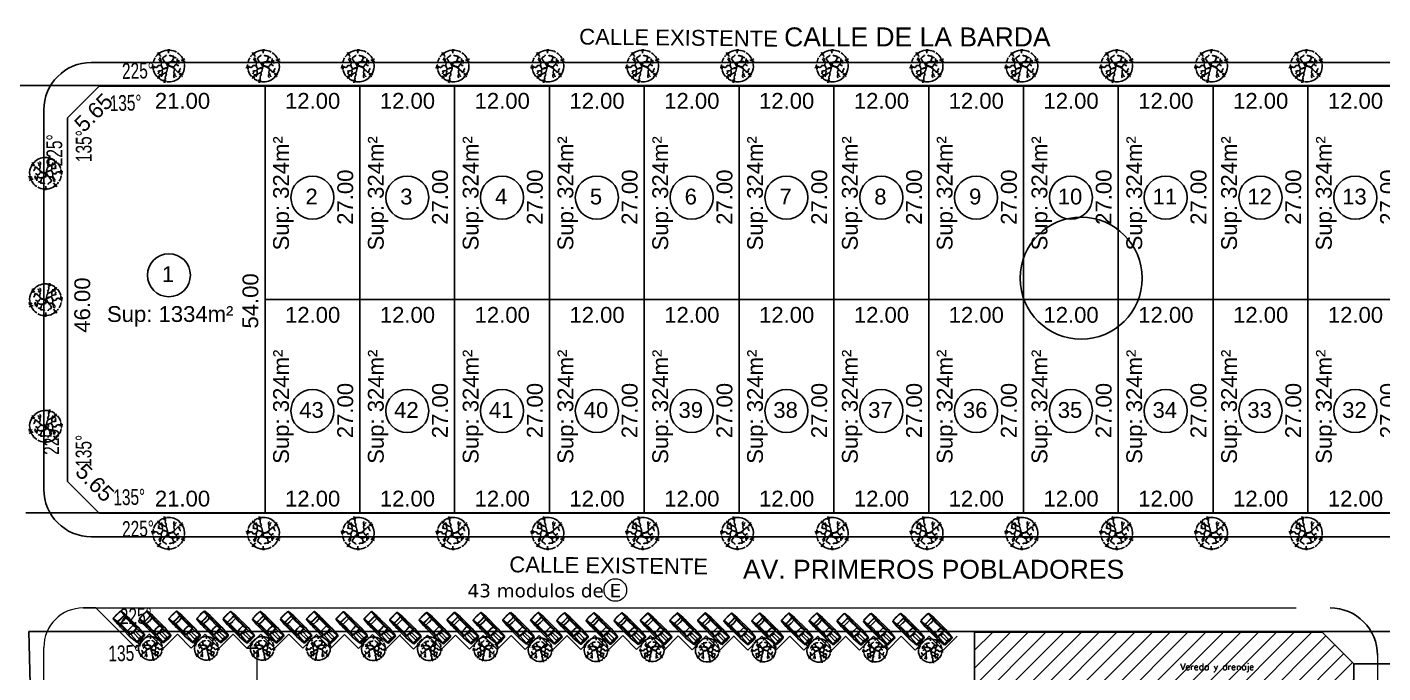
# Model space of a CAD drawing. Header units: millimetres. Extents: x -129 to 3172, y -143 to 919.
# Drawn here: x 1818.8 to 1990.4, y 659.1 to 740.8 of the extents above; entities that cross this region are included whole.
import ezdxf
from ezdxf.enums import TextEntityAlignment as Align

# ---------------------------------------------------------------- set-up
doc = ezdxf.new("R2010")
doc.units = ezdxf.units.MM
doc.header["$LTSCALE"] = 0.1
for name, color, linetype in [('00 LOTES', 2, 'Continuous'), ('0_vistas', 7, 'Continuous'), ('A-Mobiliario', 7, 'Continuous'), ('ACOTACIONES_EDIFICACION', 130, 'Continuous'), ('CALLE_EXISTENTE', 40, 'Continuous'), ('CALLES INTERNAS', 1, 'Continuous'), ('INTERMEDIA', 7, 'Continuous'), ('LAYER1', 7, 'Continuous'), ('Limite terreno', 1, 'Continuous'), ('T_TEXTOS', 3, 'Continuous')]:
    doc.layers.add(name, color=color, linetype=linetype)
doc.styles.add('ARIAL', font='arial.ttf')
doc.styles.add('ROMANS', font='ROMANS.SHX', dxfattribs={"width": 0.8, "height": 0.2})
doc.styles.get("Standard").update_dxf_attribs({"font": 'arial.ttf'})

# ---------------------------------------------------------------- blocks, each defined once
blk = doc.blocks.new('Arpln016')
at = {"color": 0}
for p, q in [((0.112, 0.626), (0.111, 0.573)), ((0.146, 0.629), (0.128, 0.528)), ((0.18, 0.641), (0.137, 0.472)), ((0.225, 0.594), (0.192, 0.533)), ((-0.521, 0.277), (-0.562, 0.304)), ((-0.491, 0.282), (-0.561, 0.345)), ((-0.412, 0.303), (-0.533, 0.418)), ((-0.423, 0.28), (-0.533, 0.356)), ((-0.423, 0.384), (-0.464, 0.443)), ((-0.412, 0.414), (-0.441, 0.45)), ((0.442, 0.473), (0.324, 0.353)), ((0.378, 0.489), (0.346, 0.465)), ((0.398, 0.47), (0.35, 0.419)), ((0.453, 0.437), (0.389, 0.381)), ((0.451, 0.408), (0.427, 0.386)), ((0.686, 0.056), (0.488, 0.037)), ((0.672, 0.036), (0.525, 0.022)), ((0.665, -0.008), (0.554, 0.006)), ((0.64, 0.091), (0.571, 0.084)), ((0.617, 0.124), (0.589, 0.118)), ((-0.579, -0.116), (-0.67, -0.139)), ((-0.554, -0.187), (-0.65, -0.183)), ((-0.491, -0.227), (-0.641, -0.288)), ((-0.59, -0.096), (-0.624, -0.1)), ((-0.528, -0.146), (-0.621, -0.166)), ((-0.532, -0.206), (-0.612, -0.239)), ((-0.532, -0.278), (-0.578, -0.292)), ((0.006, -0.676), (0.008, -0.515)), ((0.436, -0.544), (0.31, -0.385)), ((0.366, -0.54), (0.342, -0.493)), ((0.391, -0.539), (0.35, -0.464)), ((0.435, -0.488), (0.392, -0.435)), ((0.457, -0.459), (0.431, -0.433)), ((0.647, -0.04), (0.601, -0.034)), ((0.625, -0.069), (0.612, -0.067)), ((-0.033, -0.639), (-0.034, -0.608)), ((-0.022, -0.666), (-0.02, -0.594)), ((0.024, -0.645), (0.024, -0.61)), ((0.051, -0.646), (0.047, -0.597))]:
    blk.add_line(p, q, dxfattribs=at)
for points in [[(-0.396, 0.212), (-0.419, 0.156), (-0.45, 0.105), (-0.471, 0.097)], [(0.01, 0.008), (-0.042, 0.002), (-0.096, 0.023), (-0.16, 0.044), (-0.21, 0.088), (-0.26, 0.144), (-0.311, 0.18), (-0.353, 0.233), (-0.407, 0.206), (-0.442, 0.192)], [(-0.351, 0.23), (-0.4, 0.242), (-0.411, 0.251)], [(-0.177, 0.035), (-0.227, -0.001), (-0.26, -0.051), (-0.309, -0.066), (-0.361, -0.033), (-0.394, -0.028)], [(-0.243, 0.352), (-0.287, 0.405), (-0.287, 0.414)], [(-0.233, 0.124), (-0.216, 0.18), (-0.206, 0.23), (-0.216, 0.292), (-0.266, 0.319), (-0.268, 0.325)], [(-0.004, -0.017), (-0.027, -0.025), (-0.077, -0.001), (-0.129, 0.014), (-0.181, 0.041), (-0.222, 0.094), (-0.235, 0.126)], [(-0.216, 0.292), (-0.196, 0.352), (-0.196, 0.419), (-0.227, 0.452)], [(0.031, 0.038), (0.043, 0.088), (0.055, 0.139), (0.072, 0.189), (0.101, 0.242), (0.095, 0.292), (0.103, 0.342), (0.107, 0.352)], [(0.033, 0.038), (0.082, 0.07), (0.132, 0.088), (0.182, 0.097), (0.232, 0.115), (0.238, 0.126)], [(0.033, 0.041), (0.033, 0.044)], [(0.037, 0.023), (0.066, 0.044), (0.118, 0.065), (0.174, 0.088), (0.226, 0.105), (0.257, 0.156), (0.248, 0.206), (0.255, 0.257), (0.261, 0.307), (0.311, 0.334), (0.338, 0.363)], [(0.037, 0.023), (0.057, -0.028), (0.078, -0.081), (0.116, -0.131), (0.17, -0.149), (0.221, -0.151), (0.273, -0.164), (0.303, -0.22), (0.305, -0.273), (0.33, -0.326), (0.373, -0.318)], [(0.083, 0.319), (0.116, 0.372), (0.139, 0.426), (0.128, 0.476), (0.128, 0.491)], [(0.103, 0.248), (0.164, 0.265), (0.232, 0.301), (0.274, 0.355), (0.288, 0.405)], [(0.228, 0.1), (0.259, 0.046), (0.286, -0.015), (0.35, -0.039), (0.41, -0.033), (0.438, 0.023), (0.487, 0.044), (0.504, 0.046)], [(0.259, 0.159), (0.311, 0.171), (0.363, 0.174), (0.412, 0.185), (0.381, 0.236), (0.417, 0.286), (0.419, 0.289)], [(0.313, 0.337), (0.367, 0.328), (0.394, 0.316)], [(-0.4, -0.108), (-0.407, -0.158), (-0.426, -0.188)], [(-0.376, -0.208), (-0.423, -0.19)], [(0.025, -0.007), (0.023, -0.057), (0.029, -0.108), (-0.007, -0.158), (-0.067, -0.178), (-0.118, -0.19), (-0.168, -0.188), (-0.22, -0.185), (-0.276, -0.161), (-0.326, -0.167), (-0.374, -0.208), (-0.388, -0.252)], [(-0.307, -0.066), (-0.309, -0.119), (-0.326, -0.175), (-0.334, -0.226), (-0.337, -0.279), (-0.347, -0.297)], [(-0.106, -0.188), (-0.158, -0.232), (-0.177, -0.282), (-0.202, -0.338), (-0.259, -0.344), (-0.295, -0.329)], [(-0.243, -0.342), (-0.189, -0.35), (-0.21, -0.398)], [(-0.004, -0.018), (0.008, -0.069), (-0.004, -0.122), (-0.056, -0.151), (-0.106, -0.175), (-0.156, -0.178), (-0.206, -0.188), (-0.218, -0.185)], [(-0.2, -0.335), (-0.171, -0.385), (-0.12, -0.401), (-0.059, -0.403), (-0.038, -0.442)], [(-0.173, -0.388), (-0.17, -0.424)], [(0.029, -0.007), (0.044, -0.06), (0.08, -0.11), (0.132, -0.151), (0.185, -0.155), (0.236, -0.161), (0.255, -0.164)], [(0.135, -0.155), (0.174, -0.205), (0.209, -0.255), (0.238, -0.312), (0.196, -0.362), (0.147, -0.385), (0.097, -0.424), (0.099, -0.448)], [(0.28, -0.015), (0.29, -0.075), (0.274, -0.128), (0.313, -0.188), (0.354, -0.238), (0.396, -0.282)]]:
    blk.add_lwpolyline(points, dxfattribs=at)
for centre, radius, start, end in [((0, -0.011), 0.622, 83.5054, 132.0912), ((0, -0.011), 0.622, 55.3181, 66.4192), ((0, -0.011), 0.622, 152.402, 184.6709), ((0, -0.011), 0.622, 16.5005, 40.702), ((0, -0.011), 0.622, 208.935, 235.868), ((0.002, -0.044), 0.0755, 269.4366, 270.2669), ((0, -0.011), 0.622, 317.9939, 324.9207), ((-0.002, -0.012), 0.622, 329.2549, 349.861), ((-0.002, -0.012), 0.622, 240.5954, 264.9599), ((0, -0.011), 0.622, 275.1155, 302.961)]:
    blk.add_arc(centre, radius, start, end, dxfattribs=at)
blk = doc.blocks.new('AUPLS501')
for p, q in [((-2.42, 0.03), (-2.4, 0.62)), ((-2.42, 0.01), (-2.4, -0.57)), ((-2.33, 0.65), (-2.37, 0.65)), ((-2.34, 0.03), (-2.33, 0.66)), ((-2.34, 0.01), (-2.33, -0.62)), ((-1.06, 0.83), (-2.28, 0.71)), ((-2.22, 0.6), (-2.25, 0.03)), ((-2.24, -0.55), (-2.25, 0.03)), ((-2.19, 0.63), (-1.1, 0.56)), ((-2.17, 0.16), (-2.17, -0.11)), ((-2.14, 0.19), (-1.2, 0.19)), ((-1.17, 0.16), (-1.17, -0.11)), ((-1.07, -0.48), (-1.07, 0.53)), ((1.04, 0.81), (-1.06, 0.83)), ((-0.9, 0.67), (-1.05, 0.83)), ((-0.96, 0.59), (-0.99, 0.04)), ((-0.96, -0.54), (-0.99, 0.01)), ((-0.92, 0.62), (-0.46, 0.49)), ((0.88, 0.65), (-0.9, 0.67)), ((-0.9, 0.65), (-0.36, 0.52)), ((-0.44, 0.46), (-0.43, 0.02)), ((-0.44, -0.42), (-0.43, 0.02)), ((-0.36, 0.52), (0.64, 0.52)), ((0.03, 0.52), (0.03, 0.82)), ((0.84, 0.76), (0.52, 0.82)), ((0.68, 0.53), (0.88, 0.63)), ((0.86, 0.03), (0.88, 0.5)), ((0.86, 0.01), (0.88, -0.45)), ((0.91, 0.62), (0.87, 0.6)), ((0.95, 0.6), (0.87, 0.6)), ((0.88, 0.65), (0.88, 0.71)), ((0.9, 0.52), (1.16, 0.64)), ((0.93, 0.62), (1.03, 0.62)), ((1.03, 0.62), (0.99, 0.6)), ((1.91, 0.73), (1.04, 0.81)), ((1.21, 0.61), (1.22, 0.03)), ((1.21, -0.56), (1.22, 0.02)), ((1.28, 0.58), (1.26, 0.03)), ((1.28, -0.54), (1.26, 0.01)), ((1.31, 0.61), (1.94, 0.66)), ((1.94, 0.7), (1.96, 0.03)), ((1.94, -0.66), (1.96, 0.01)), ((1.99, 0.62), (2.01, 0.03)), ((1.99, -0.57), (2.01, 0.01)), ((-2.33, -0.6), (-2.37, -0.6)), ((-1.06, -0.78), (-2.28, -0.66)), ((-2.21, -0.58), (-1.1, -0.51)), ((-2.14, -0.14), (-1.2, -0.14)), ((1.04, -0.77), (-1.06, -0.78)), ((-0.9, -0.62), (-1.05, -0.78)), ((-0.92, -0.57), (-0.46, -0.45)), ((-0.9, -0.6), (-0.36, -0.48)), ((0.88, -0.6), (-0.9, -0.62)), ((-0.36, -0.48), (0.64, -0.48)), ((0.03, -0.48), (0.03, -0.77)), ((0.84, -0.71), (0.52, -0.77)), ((0.68, -0.49), (0.88, -0.58)), ((0.91, -0.57), (0.87, -0.55)), ((0.95, -0.55), (0.87, -0.55)), ((0.88, -0.6), (0.88, -0.66)), ((0.9, -0.48), (1.16, -0.59)), ((0.93, -0.58), (1.03, -0.58)), ((1.03, -0.58), (0.99, -0.56)), ((1.91, -0.69), (1.04, -0.77)), ((1.28, -0.57), (1.94, -0.61))]:
    blk.add_line(p, q)
for centre, radius, start, end in [((-2.12, 0.02), 0.3, 178.1825, 181.8175), ((-2.37, 0.62), 0.03, 90, 180), ((-2.04, 0.02), 0.3, 178.2216, 181.7784), ((-2.28, 0.66), 0.05, 95.4727, 180), ((-2.19, 0.6), 0.03, 90, 180), ((-2.14, 0.16), 0.03, 90, 180), ((-1.2, 0.16), 0.03, 0, 90), ((-1.1, 0.53), 0.03, 0, 86.3747), ((-1.06, 0.8), 0.03, 89.6203, 95.4727), ((-0.69, 0.02), 0.3, 177.2761, 182.7239), ((-0.93, 0.59), 0.03, 78.6827, 180), ((-0.9, 0.66), 0.01, 90, 258.9881), ((-0.47, 0.46), 0.03, 0, 78.6827), ((-0.73, 0.02), 0.3, 359.5958, 0.4042), ((-0.36, 0.53), 0.01, 256.9832, 270), ((-0.36, 0.55), 0.03, 258.9881, 270), ((0.64, 0.62), 0.1, 270, 295.0315), ((0.83, 0.71), 0.05, 0, 79.9012), ((1.16, 0.02), 0.3, 177.6755, 182.3245), ((0.88, 0.64), 0.01, 295.0315, 90), ((0.91, 0.5), 0.03, 112.8473, 180), ((0.93, 0.59), 0.03, 90, 117.7651), ((0.95, 0.8), 0.204, 269.9335, 280.5642), ((1.04, 0.78), 0.03, 84.7226, 89.6203), ((1.18, 0.61), 0.03, 0, 112.8473), ((0.92, 0.02), 0.3, 359.1475, 0.8525), ((1.56, 0.02), 0.3, 178.3902, 181.6098), ((1.31, 0.58), 0.03, 93.6171, 180), ((1.91, 0.7), 0.03, 0, 84.7226), ((1.94, 0.6), 0.0501, 23.6099, 92.4957), ((1.66, 0.02), 0.3, 358.2407, 1.7593), ((1.71, 0.02), 0.3, 358.2407, 1.7593), ((-2.37, -0.57), 0.03, 180, 270), ((-2.28, -0.62), 0.05, 180, 264.5273), ((-2.21, -0.55), 0.03, 180, 270), ((-2.14, -0.11), 0.03, 180, 270), ((-1.2, -0.11), 0.03, 270, 0), ((-1.1, -0.48), 0.03, 273.6253, 0), ((-1.06, -0.75), 0.03, 264.5273, 270.3797), ((-0.93, -0.54), 0.03, 180, 281.3173), ((-0.9, -0.61), 0.01, 101.0119, 270), ((-0.47, -0.42), 0.03, 281.3173, 0), ((-0.36, -0.51), 0.03, 90, 101.0119), ((-0.36, -0.49), 0.01, 90, 103.0168), ((0.64, -0.58), 0.1, 64.9685, 90), ((0.83, -0.66), 0.05, 280.0988, 0), ((0.91, -0.45), 0.03, 180, 247.1527), ((0.88, -0.59), 0.01, 270, 64.9685), ((0.93, -0.55), 0.03, 242.2349, 270), ((0.95, -0.76), 0.204, 79.4358, 90.0665), ((1.04, -0.74), 0.03, 270.3797, 275.2774), ((1.18, -0.56), 0.03, 247.1527, 0), ((1.28, -0.54), 0.03, 180, 266.3829), ((1.91, -0.66), 0.03, 275.2774, 0), ((1.94, -0.55), 0.0501, 267.5043, 336.3901)]:
    blk.add_arc(centre, radius, start, end)

msp = doc.modelspace()

# ---------------------------------------------------------------- hatches: boundary and pattern name
at = {"layer": 'Limite terreno'}
h = msp.add_hatch(dxfattribs=at)
h.set_pattern_fill('LINE', color=5, scale=0.5, angle=45)
h.set_pattern_definition([(45, (1653.9661, -132.3677), (-1.122532, 1.122532), [])])
h.paths.add_polyline_path([(1986.677, 660.255), (1982.676, 664.252), (1938.674, 664.226), (1938.691, 588.713), (1953.891, 588.713), (1986.691, 588.713)])

# ---------------------------------------------------------------- linework, layer by layer
for p, q in [((1827.443, 667.338), (1825.866, 667.338)), ((1827.443, 667.338), (1825.866, 667.338)), ((1846.58, 662.232), (1847.866, 662.232, 0)), ((1846.58, 662.232), (1847.866, 662.232, 0))]:
    msp.add_line(p, q)
at = {"color": 252, "lineweight": 0, "ltscale": 0.05}
msp.add_line((1827.443, 667.338, 0), (1979.378, 667.338), dxfattribs=at)
msp.add_line((1827.443, 667.338, 0), (1979.378, 667.338), dxfattribs=at)
at = {"ltscale": 0.1}
for p, q in [((1827.443, 667.338, 0), (1832.494, 662.287)), ((1827.443, 667.338, 0), (1832.494, 662.287)), ((1834.262, 664.055, 0), (1832.494, 662.287)), ((1834.262, 664.055, 0), (1832.494, 662.287)), ((1834.234, 664.027, 0), (1836.002, 662.259)), ((1834.234, 664.027, 0), (1836.002, 662.259)), ((1837.769, 664.027, 0), (1836.002, 662.259)), ((1837.769, 664.027, 0), (1836.002, 662.259)), ((1837.769, 664.027, 0), (1839.537, 662.259)), ((1837.769, 664.027, 0), (1839.537, 662.259)), ((1841.305, 664.027, 0), (1839.537, 662.259)), ((1841.305, 664.027, 0), (1839.537, 662.259)), ((1841.305, 664.027, 0), (1843.072, 662.26)), ((1841.305, 664.027, 0), (1843.072, 662.26)), ((1844.84, 664.027, 0), (1843.072, 662.26)), ((1844.84, 664.027, 0), (1843.072, 662.26)), ((1844.812, 663.999, 0), (1846.58, 662.232)), ((1844.812, 663.999, 0), (1846.58, 662.232)), ((1848.347, 663.999, 0), (1846.58, 662.232)), ((1848.347, 663.999, 0), (1846.58, 662.232)), ((1848.347, 663.999, 0), (1850.115, 662.232)), ((1848.347, 663.999, 0), (1850.115, 662.232)), ((1851.883, 663.999, 0), (1850.115, 662.232)), ((1851.883, 663.999, 0), (1850.115, 662.232)), ((1851.883, 663.999, 0), (1853.65, 662.232)), ((1851.883, 663.999, 0), (1853.65, 662.232)), ((1855.418, 664, 0), (1853.65, 662.232)), ((1855.418, 664, 0), (1853.65, 662.232)), ((1855.39, 663.972, 0), (1857.157, 662.204)), ((1855.39, 663.972, 0), (1857.157, 662.204)), ((1858.925, 663.972, 0), (1857.157, 662.204)), ((1858.925, 663.972, 0), (1857.157, 662.204)), ((1858.925, 663.972, 0), (1860.693, 662.204)), ((1858.925, 663.972, 0), (1860.693, 662.204)), ((1862.461, 663.972, 0), (1860.693, 662.204)), ((1862.461, 663.972, 0), (1860.693, 662.204)), ((1862.461, 663.972, 0), (1864.228, 662.205)), ((1862.461, 663.972, 0), (1864.228, 662.205)), ((1865.996, 663.973, 0), (1864.228, 662.205)), ((1865.996, 663.973, 0), (1864.228, 662.205)), ((1865.907, 663.884, 0), (1867.675, 662.116)), ((1865.907, 663.884, 0), (1867.675, 662.116)), ((1869.443, 663.884, 0), (1867.675, 662.116)), ((1869.443, 663.884, 0), (1867.675, 662.116)), ((1869.443, 663.884, 0), (1871.21, 662.116)), ((1869.443, 663.884, 0), (1871.21, 662.116)), ((1872.978, 663.884, 0), (1871.21, 662.116)), ((1872.978, 663.884, 0), (1871.21, 662.116)), ((1872.978, 663.884, 0), (1874.745, 662.117)), ((1872.978, 663.884, 0), (1874.745, 662.117)), ((1876.513, 663.885, 0), (1874.745, 662.117)), ((1876.513, 663.885, 0), (1874.745, 662.117)), ((1876.485, 663.857, 0), (1878.253, 662.089)), ((1876.485, 663.857, 0), (1878.253, 662.089)), ((1880.02, 663.857, 0), (1878.253, 662.089)), ((1880.02, 663.857, 0), (1878.253, 662.089)), ((1880.02, 663.857, 0), (1881.788, 662.089)), ((1880.02, 663.857, 0), (1881.788, 662.089)), ((1883.556, 663.857, 0), (1881.788, 662.089)), ((1883.556, 663.857, 0), (1881.788, 662.089)), ((1883.556, 663.857, 0), (1885.323, 662.09)), ((1883.556, 663.857, 0), (1885.323, 662.09)), ((1887.091, 663.857, 0), (1885.323, 662.09)), ((1887.091, 663.857, 0), (1885.323, 662.09)), ((1887.063, 663.829, 0), (1888.831, 662.062)), ((1887.063, 663.829, 0), (1888.831, 662.062)), ((1890.598, 663.829, 0), (1888.831, 662.062)), ((1890.598, 663.829, 0), (1888.831, 662.062)), ((1890.598, 663.829, 0), (1892.366, 662.062)), ((1890.598, 663.829, 0), (1892.366, 662.062)), ((1894.134, 663.829, 0), (1892.366, 662.062)), ((1894.134, 663.829, 0), (1892.366, 662.062)), ((1894.134, 663.829, 0), (1895.901, 662.062)), ((1894.134, 663.829, 0), (1895.901, 662.062)), ((1897.669, 663.83, 0), (1895.901, 662.062)), ((1897.669, 663.83, 0), (1895.901, 662.062)), ((1897.641, 663.802, 0), (1899.409, 662.034)), ((1897.641, 663.802, 0), (1899.409, 662.034)), ((1901.176, 663.802, 0), (1899.409, 662.034)), ((1901.176, 663.802, 0), (1899.409, 662.034)), ((1901.176, 663.802, 0), (1902.944, 662.034)), ((1901.176, 663.802, 0), (1902.944, 662.034)), ((1904.712, 663.802, 0), (1902.944, 662.034)), ((1904.712, 663.802, 0), (1902.944, 662.034)), ((1904.712, 663.802, 0), (1906.479, 662.035)), ((1904.712, 663.802, 0), (1906.479, 662.035)), ((1908.247, 663.803, 0), (1906.479, 662.035)), ((1908.247, 663.803, 0), (1906.479, 662.035)), ((1908.219, 663.775, 0), (1909.987, 662.007)), ((1908.219, 663.775, 0), (1909.987, 662.007)), ((1911.754, 663.775, 0), (1909.987, 662.007)), ((1911.754, 663.775, 0), (1909.987, 662.007)), ((1911.754, 663.775, 0), (1913.522, 662.007)), ((1911.754, 663.775, 0), (1913.522, 662.007)), ((1915.29, 663.775, 0), (1913.522, 662.007)), ((1915.29, 663.775, 0), (1913.522, 662.007)), ((1915.29, 663.775, 0), (1917.058, 662.007)), ((1915.29, 663.775, 0), (1917.058, 662.007)), ((1918.825, 663.775, 0), (1917.058, 662.007)), ((1918.825, 663.775, 0), (1917.058, 662.007)), ((1918.825, 663.775, 0), (1920.593, 662.008)), ((1918.825, 663.775, 0), (1920.593, 662.008)), ((1922.36, 663.775, 0), (1920.593, 662.008)), ((1922.36, 663.775, 0), (1920.593, 662.008)), ((1922.332, 663.747, 0), (1924.1, 661.98)), ((1922.332, 663.747, 0), (1924.1, 661.98)), ((1925.868, 663.747, 0), (1924.1, 661.98)), ((1925.868, 663.747, 0), (1924.1, 661.98)), ((1925.868, 663.747, 0), (1927.636, 661.98)), ((1925.868, 663.747, 0), (1927.636, 661.98)), ((1929.403, 663.747, 0), (1927.636, 661.98)), ((1929.403, 663.747, 0), (1927.636, 661.98)), ((1929.403, 663.747, 0), (1931.171, 661.98)), ((1929.403, 663.747, 0), (1931.171, 661.98)), ((1932.939, 663.747, 0), (1931.171, 661.98)), ((1932.939, 663.747, 0), (1931.171, 661.98)), ((1932.939, 663.747, 0), (1934.706, 661.98)), ((1932.939, 663.747, 0), (1934.706, 661.98)), ((1936.474, 663.748, 0), (1934.706, 661.98)), ((1936.474, 663.748, 0), (1934.706, 661.98))]:
    msp.add_line(p, q, dxfattribs=at)
at = {"lineweight": 13, "ltscale": 7}
msp.add_line((1820.866, 615.373), (1820.866, 662.338), dxfattribs=at)
msp.add_line((1820.866, 615.373), (1820.866, 662.338), dxfattribs=at)
at = {"lineweight": 0, "ltscale": 0.05}
for p, q in [((1847.866, 635.511, 0), (1847.866, 661.983, 0)), ((1847.866, 635.511, 0), (1847.866, 661.983, 0)), ((1989.676, 661.337), (1989.676, 559.338)), ((1989.676, 661.337), (1989.676, 559.338))]:
    msp.add_line(p, q, dxfattribs=at)
at = {"color": 0}
msp.add_circle((1952.167, 709.049), 7.718, dxfattribs=at)
at = {"lineweight": 13, "ltscale": 7}
msp.add_circle((1893.205, 669.599, 0), 1.431, dxfattribs=at)
msp.add_circle((1893.205, 669.599, 0), 1.431, dxfattribs=at)
msp.add_arc((1825.866, 662.338), 5, 90, 180, dxfattribs=at)
msp.add_arc((1825.866, 662.338), 5, 90, 180, dxfattribs=at)
msp.add_arc((1983.676, 661.337), 6, 0, 90)
msp.add_arc((1983.676, 661.337), 6, 0, 90)
at = {"layer": '0_vistas', "color": 8}
msp.add_line((1986.771, 660.255), (2001.595, 660.255), dxfattribs=at)
at = {"layer": 'CALLE_EXISTENTE', "color": 0}
for points in [[(2114.313, 733.414), (1817.245, 733.414)], [(2113.968, 679.35), (1818.609, 679.35)], [(1821.666, 558.223), (1818.988, 664.353)], [(2113.786, 664.353), (1818.988, 664.353)]]:
    msp.add_lwpolyline(points, dxfattribs=at)
at = {"layer": 'CALLES INTERNAS'}
for p, q in [((1826.866, 736.338), (2110.866, 736.338)), ((1826.866, 736.338), (2110.866, 736.338)), ((1823.866, 729.338), (1827.866, 733.338)), ((1823.866, 729.338), (1827.866, 733.338)), ((1827.866, 733.338), (2109.866, 733.338)), ((1827.866, 733.338), (2109.866, 733.338)), ((1848.866, 733.338), (1848.866, 679.338)), ((1848.866, 733.338), (1848.866, 679.338)), ((1860.866, 733.338), (1860.866, 679.338)), ((1860.866, 733.338), (1860.866, 679.338)), ((1872.866, 733.338), (1872.866, 679.338)), ((1872.866, 733.338), (1872.866, 679.338)), ((1884.866, 733.338), (1884.866, 679.338)), ((1884.866, 733.338), (1884.866, 679.338)), ((1896.866, 733.338), (1896.866, 679.338)), ((1896.866, 733.338), (1896.866, 679.338)), ((1908.866, 733.338), (1908.866, 679.338)), ((1908.866, 733.338), (1908.866, 679.338)), ((1920.866, 733.338), (1920.866, 679.338)), ((1920.866, 733.338), (1920.866, 679.338)), ((1932.866, 733.338), (1932.866, 679.338)), ((1932.866, 733.338), (1932.866, 679.338)), ((1944.866, 733.338), (1944.866, 679.338)), ((1944.866, 733.338), (1944.866, 679.338)), ((1956.866, 733.338), (1956.866, 679.338)), ((1956.866, 733.338), (1956.866, 679.338)), ((1968.866, 733.338), (1968.866, 679.338)), ((1968.866, 733.338), (1968.866, 679.338)), ((1980.866, 733.338), (1980.866, 679.338)), ((1980.866, 733.338), (1980.866, 679.338)), ((1820.866, 682.338), (1820.866, 730.338)), ((1820.866, 682.338), (1820.866, 730.338)), ((1823.866, 683.338), (1823.866, 729.338)), ((1823.866, 683.338), (1823.866, 729.338)), ((2113.866, 706.337), (1848.866, 706.338)), ((2113.866, 706.337), (1848.866, 706.338)), ((1827.866, 679.338), (1823.866, 683.338)), ((1827.866, 679.338), (1823.866, 683.338)), ((2109.866, 679.338), (1827.866, 679.338)), ((2109.866, 679.338), (1827.866, 679.338)), ((2110.866, 676.338), (1826.866, 676.338)), ((2110.866, 676.338), (1826.866, 676.338))]:
    msp.add_line(p, q, dxfattribs=at)
for centre in [(1854.866, 719.249), (1854.866, 719.249), (1866.866, 719.249), (1866.866, 719.249), (1878.866, 719.249), (1878.866, 719.249), (1890.866, 719.249), (1890.866, 719.249), (1902.866, 719.249), (1902.866, 719.249), (1914.866, 719.249), (1914.866, 719.249), (1926.866, 719.249), (1926.866, 719.249), (1938.866, 719.249), (1938.866, 719.249), (1950.866, 719.249), (1950.866, 719.249), (1962.866, 719.249), (1962.866, 719.249), (1974.866, 719.249), (1974.866, 719.249), (1986.866, 719.249), (1986.866, 719.249), (1836.697, 709.428), (1836.697, 709.428), (1854.866, 692.249), (1854.866, 692.249), (1866.866, 692.249), (1866.866, 692.249), (1878.866, 692.249), (1878.866, 692.249), (1890.866, 692.249), (1890.866, 692.249), (1902.866, 692.249), (1902.866, 692.249), (1914.866, 692.249), (1914.866, 692.249), (1926.866, 692.249), (1926.866, 692.249), (1938.866, 692.249), (1938.866, 692.249), (1950.866, 692.249), (1950.866, 692.249), (1962.866, 692.249), (1962.866, 692.249), (1974.866, 692.249), (1974.866, 692.249), (1986.866, 692.249), (1986.866, 692.249)]:
    msp.add_circle(centre, 2.725, dxfattribs=at)
for centre, start, end in [((1826.866, 730.338), 90, 180), ((1826.866, 730.338), 90, 180), ((1826.866, 682.338), 180, 270), ((1826.866, 682.338), 180, 270)]:
    msp.add_arc(centre, 6, start, end, dxfattribs=at)
at = {"layer": 'LAYER1'}
msp.add_line((1938.676, 661.952), (1938.676, 658.608), dxfattribs=at)
msp.add_line((1938.676, 661.952), (1938.676, 658.608), dxfattribs=at)
at = {"layer": 'Limite terreno'}
msp.add_lwpolyline([(1986.677, 660.255), (1982.676, 664.252), (1938.674, 664.226), (1938.691, 588.713), (1953.891, 588.713), (1986.691, 588.713)], close=True, dxfattribs=at)

# ---------------------------------------------------------------- block references
at = {"linetype": 'ByBlock'}
for p, xscale, yscale, zscale, rotation in [((1836.67, 735.863), 3.230934026589895, 3.230934026589895, 3.230934026589895, 180.5179091972565), ((1836.67, 735.863), 3.230934026589895, 3.230934026589895, 3.230934026589895, 180.5179091972565), ((1848.67, 735.863), 3.230934026589895, 3.230934026589895, 3.230934026589895, 180.5179091972565), ((1848.67, 735.863), 3.230934026589895, 3.230934026589895, 3.230934026589895, 180.5179091972565), ((1860.67, 735.863), 3.230934026589895, 3.230934026589895, 3.230934026589895, 180.5179091972565), ((1860.67, 735.863), 3.230934026589895, 3.230934026589895, 3.230934026589895, 180.5179091972565), ((1872.67, 735.863), 3.230934026589895, 3.230934026589895, 3.230934026589895, 180.5179091972565), ((1872.67, 735.863), 3.230934026589895, 3.230934026589895, 3.230934026589895, 180.5179091972565), ((1884.67, 735.863), 3.230934026589895, 3.230934026589895, 3.230934026589895, 180.5179091972565), ((1884.67, 735.863), 3.230934026589895, 3.230934026589895, 3.230934026589895, 180.5179091972565), ((1896.67, 735.863), 3.230934026589895, 3.230934026589895, 3.230934026589895, 180.5179091972565), ((1896.67, 735.863), 3.230934026589895, 3.230934026589895, 3.230934026589895, 180.5179091972565), ((1908.67, 735.863), 3.230934026589895, 3.230934026589895, 3.230934026589895, 180.5179091972565), ((1908.67, 735.863), 3.230934026589895, 3.230934026589895, 3.230934026589895, 180.5179091972565), ((1920.67, 735.863), 3.230934026589895, 3.230934026589895, 3.230934026589895, 180.5179091972565), ((1920.67, 735.863), 3.230934026589895, 3.230934026589895, 3.230934026589895, 180.5179091972565), ((1932.67, 735.863), 3.230934026589895, 3.230934026589895, 3.230934026589895, 180.5179091972565), ((1932.67, 735.863), 3.230934026589895, 3.230934026589895, 3.230934026589895, 180.5179091972565), ((1944.67, 735.863), 3.230934026589895, 3.230934026589895, 3.230934026589895, 180.5179091972565), ((1944.67, 735.863), 3.230934026589895, 3.230934026589895, 3.230934026589895, 180.5179091972565), ((1956.67, 735.863), 3.230934026589895, 3.230934026589895, 3.230934026589895, 180.5179091972565), ((1956.67, 735.863), 3.230934026589895, 3.230934026589895, 3.230934026589895, 180.5179091972565), ((1968.67, 735.863), 3.230934026589895, 3.230934026589895, 3.230934026589895, 180.5179091972565), ((1968.67, 735.863), 3.230934026589895, 3.230934026589895, 3.230934026589895, 180.5179091972565), ((1980.67, 735.863), 3.230934026589895, 3.230934026589895, 3.230934026589895, 180.5179091972565), ((1980.67, 735.863), 3.230934026589895, 3.230934026589895, 3.230934026589895, 180.5179091972565), ((1821.077, 722.357), 3.230934027047119, 3.230934027047119, 3.230934027047119, 0.5179091806670316), ((1821.077, 722.357), 3.230934027047119, 3.230934027047119, 3.230934027047119, 0.5179091806670316), ((1821.077, 706.357), 3.230934027047119, 3.230934027047119, 3.230934027047119, 0.5179091806670316), ((1821.077, 706.357), 3.230934027047119, 3.230934027047119, 3.230934027047119, 0.5179091806670316), ((1821.077, 690.357), 3.230934027047119, 3.230934027047119, 3.230934027047119, 0.5179091806670316), ((1821.077, 690.357), 3.230934027047119, 3.230934027047119, 3.230934027047119, 0.5179091806670316), ((1836.67, 676.812), -3.230934026581477, 3.230934026651084, 3.230934026618729, 359.4820908192583), ((1836.67, 676.812), -3.230934026581477, 3.230934026651084, 3.230934026618729, 359.4820908192583), ((1848.67, 676.812), -3.230934026581476, 3.230934026651084, 3.230934026618729, 359.4820908192583), ((1848.67, 676.812), -3.230934026581476, 3.230934026651084, 3.230934026618729, 359.4820908192583), ((1860.67, 676.812), -3.230934026581477, 3.230934026651084, 3.230934026618729, 359.4820908192583), ((1860.67, 676.812), -3.230934026581477, 3.230934026651084, 3.230934026618729, 359.4820908192583), ((1872.67, 676.812), -3.230934026581477, 3.230934026651084, 3.230934026618729, 359.4820908192583), ((1872.67, 676.812), -3.230934026581477, 3.230934026651084, 3.230934026618729, 359.4820908192583), ((1884.67, 676.812), -3.230934026581477, 3.230934026651084, 3.230934026618729, 359.4820908192583), ((1884.67, 676.812), -3.230934026581477, 3.230934026651084, 3.230934026618729, 359.4820908192583), ((1896.67, 676.812), -3.230934026581477, 3.230934026651084, 3.230934026618729, 359.4820908192583), ((1896.67, 676.812), -3.230934026581477, 3.230934026651084, 3.230934026618729, 359.4820908192583), ((1908.67, 676.812), -3.230934026581477, 3.230934026651084, 3.230934026618729, 359.4820908192583), ((1908.67, 676.812), -3.230934026581477, 3.230934026651084, 3.230934026618729, 359.4820908192583), ((1920.67, 676.812), -3.230934026581477, 3.230934026651084, 3.230934026618729, 359.4820908192583), ((1920.67, 676.812), -3.230934026581477, 3.230934026651084, 3.230934026618729, 359.4820908192583), ((1932.67, 676.812), -3.230934026581477, 3.230934026651084, 3.230934026618729, 359.4820908192583), ((1932.67, 676.812), -3.230934026581477, 3.230934026651084, 3.230934026618729, 359.4820908192583), ((1944.67, 676.812), -3.230934026581477, 3.230934026651084, 3.230934026618729, 359.4820908192583), ((1944.67, 676.812), -3.230934026581477, 3.230934026651084, 3.230934026618729, 359.4820908192583), ((1956.67, 676.812), -3.230934026581477, 3.230934026651084, 3.230934026618729, 359.4820908192583), ((1956.67, 676.812), -3.230934026581477, 3.230934026651084, 3.230934026618729, 359.4820908192583), ((1968.67, 676.812), -3.230934026581477, 3.230934026651084, 3.230934026618729, 359.4820908192583), ((1968.67, 676.812), -3.230934026581477, 3.230934026651084, 3.230934026618729, 359.4820908192583), ((1980.67, 676.812), -3.230934026581477, 3.230934026651084, 3.230934026618729, 359.4820908192583), ((1980.67, 676.812), -3.230934026581477, 3.230934026651084, 3.230934026618729, 359.4820908192583)]:
    msp.add_blockref('Arpln016', p, dxfattribs=dict(at, xscale=xscale, yscale=yscale, zscale=zscale, rotation=rotation))
at = {"layer": 'A-Mobiliario', "color": 7, "ltscale": 0.05}
for p, rotation in [((1831.526, 665.105, 0), 134.9999999999996), ((1831.526, 665.105, 0), 135.0000000000041), ((1834.84, 665.077, 0), 134.9999999999996), ((1834.84, 665.077, 0), 135.0000000000041), ((1838.57, 665.077, 0), 134.9999999999996), ((1838.57, 665.077, 0), 135.0000000000041), ((1842.104, 665.077, 0), 134.9999999999996), ((1842.104, 665.077, 0), 135.0000000000041), ((1845.418, 665.05, 0), 134.9999999999996), ((1845.418, 665.05, 0), 135.0000000000041), ((1849.147, 665.049, 0), 134.9999999999995), ((1849.147, 665.049, 0), 135.0000000000041), ((1852.682, 665.05, 0), 134.9999999999996), ((1852.682, 665.05, 0), 135.0000000000041), ((1855.996, 665.023, 0), 134.9999999999996), ((1855.996, 665.023, 0), 135.0000000000041), ((1859.725, 665.023, 0), 134.9999999999996), ((1859.725, 665.023, 0), 135.0000000000041), ((1863.26, 665.023, 0), 134.9999999999996), ((1863.26, 665.023, 0), 135.0000000000041), ((1866.513, 664.935, 0), 134.9999999999996), ((1866.513, 664.935, 0), 135.0000000000041), ((1870.243, 664.935, 0), 134.9999999999996), ((1870.243, 664.935, 0), 135.0000000000041), ((1873.778, 664.935, 0), 134.9999999999996), ((1873.778, 664.935, 0), 135.0000000000041), ((1877.091, 664.907, 0), 134.9999999999996), ((1877.091, 664.907, 0), 135.0000000000041), ((1880.821, 664.907, 0), 134.9999999999996), ((1880.821, 664.907, 0), 135.0000000000041), ((1884.356, 664.907, 0), 134.9999999999996), ((1884.356, 664.907, 0), 135.0000000000041), ((1887.669, 664.88, 0), 134.9999999999996), ((1887.669, 664.88, 0), 135.0000000000041), ((1891.399, 664.88, 0), 134.9999999999996), ((1891.399, 664.88, 0), 135.0000000000041), ((1894.934, 664.88, 0), 134.9999999999996), ((1894.934, 664.88, 0), 135.0000000000041), ((1898.247, 664.853, 0), 134.9999999999996), ((1898.247, 664.853, 0), 135.0000000000041), ((1901.977, 664.853, 0), 134.9999999999996), ((1901.977, 664.853, 0), 135.0000000000041), ((1905.511, 664.853, 0), 134.9999999999996), ((1905.511, 664.853, 0), 135.0000000000041), ((1908.825, 664.825, 0), 134.9999999999996), ((1908.825, 664.825, 0), 135.0000000000041), ((1912.361, 664.825, 0), 134.9999999999996), ((1912.361, 664.825, 0), 135.0000000000041), ((1916.09, 664.825, 0), 134.9999999999996), ((1916.09, 664.825, 0), 135.0000000000041), ((1919.625, 664.825, 0), 134.9999999999996), ((1919.625, 664.825, 0), 135.0000000000041), ((1923.133, 664.798, 0), 134.9999999999995), ((1923.133, 664.798, 0), 135.0000000000041), ((1926.474, 664.798, 0), 134.9999999999996), ((1926.474, 664.798, 0), 135.0000000000041), ((1930.204, 664.798, 0), 134.9999999999996), ((1930.204, 664.798, 0), 135.0000000000041), ((1933.738, 664.798, 0), 134.9999999999996), ((1933.738, 664.798, 0), 135.0000000000041)]:
    msp.add_blockref('AUPLS501', p, dxfattribs=dict(at, rotation=rotation))
at = {"layer": 'INTERMEDIA', "color": 0, "linetype": 'ByBlock', "yscale": 2.409727144055068, "rotation": 180}
for p, xscale, zscale in [((1834.36, 662.189, 0), -2.409727144055068, 2.409727144105677), ((1834.36, 662.189, 0), -2.409727144055068, 2.409727144105677), ((1841.43, 662.189, 0), -2.409727144055068, 2.409727144105677), ((1841.43, 662.189, 0), -2.409727144055068, 2.409727144105677), ((1848.507, 662.189, 0), -2.409727144055068, 2.409727144105677), ((1848.507, 662.189, 0), -2.409727144055068, 2.409727144105677), ((1855.631, 662.189, 0), 2.409727144055068, 2.409727144055068), ((1855.631, 662.189, 0), 2.409727144055068, 2.409727144055068), ((1862.586, 662.135, 0), -2.409727144055068, 2.409727144105677), ((1862.586, 662.135, 0), -2.409727144055068, 2.409727144105677), ((1869.663, 662.135, 0), -2.409727144055068, 2.409727144105677), ((1869.663, 662.135, 0), -2.409727144055068, 2.409727144105677), ((1876.787, 662.135, 0), 2.409727144055068, 2.409727144055068), ((1876.787, 662.135, 0), 2.409727144055068, 2.409727144055068), ((1883.681, 662.019, 0), -2.409727144055068, 2.409727144105677), ((1883.681, 662.019, 0), -2.409727144055068, 2.409727144105677), ((1890.758, 662.019, 0), -2.409727144055068, 2.409727144105677), ((1890.758, 662.019, 0), -2.409727144055068, 2.409727144105677), ((1897.882, 662.019, 0), 2.409727144055068, 2.409727144055068), ((1897.882, 662.019, 0), 2.409727144055068, 2.409727144055068), ((1904.837, 661.965, 0), -2.409727144055068, 2.409727144105677), ((1904.837, 661.965, 0), -2.409727144055068, 2.409727144105677), ((1911.996, 661.992, 0), 2.409727144055068, 2.409727144055068), ((1911.996, 661.992, 0), 2.409727144055068, 2.409727144055068), ((1918.951, 661.937, 0), -2.409727144055068, 2.409727144105677), ((1918.951, 661.937, 0), -2.409727144055068, 2.409727144105677), ((1926.109, 661.965, 0), 2.409727144055068, 2.409727144055068), ((1926.109, 661.965, 0), 2.409727144055068, 2.409727144055068), ((1933.064, 661.91, 0), -2.409727144055068, 2.409727144105677), ((1933.064, 661.91, 0), -2.409727144055068, 2.409727144105677)]:
    msp.add_blockref('Arpln016', p, dxfattribs=dict(at, xscale=xscale, zscale=zscale))

# ---------------------------------------------------------------- texts
at = {"lineweight": 13}
for s, p in [('CALLE DE LA BARDA', (1914.574, 738.378)), ('CALLE DE LA BARDA', (1914.574, 738.378)), ('AV. PRIMEROS POBLADORES', (1909.363, 671.025)), ('AV. PRIMEROS POBLADORES', (1909.363, 671.025))]:
    msp.add_text(s, height=2.4, dxfattribs=at).set_placement(p)
at = {"lineweight": 13, "ltscale": 7, "insert": (1874.497, 668.641, 0), "char_height": 1.69416, "width": 44.15013, "attachment_point": 7}
msp.add_mtext('\\pt16.94157;{\\fVerdana|b0|i0|c0|p34;43 modulos de E}', dxfattribs=at)
msp.add_mtext('\\pt16.94157;{\\fVerdana|b0|i0|c0|p34;43 modulos de E}', dxfattribs=at)
at = {"layer": '00 LOTES', "color": 1, "style": 'ARIAL'}
for s, rotation, p in [('5.65', 44.83614, (1825.932, 727.387)), ('5.65', 44.83614, (1825.932, 727.387)), ('46.00', 89.83614, (1826.716, 702.151)), ('46.00', 89.83614, (1826.716, 702.151)), ('5.65', 314.83614, (1824.711, 684.415)), ('5.65', 314.83614, (1824.711, 684.415))]:
    msp.add_text(s, height=2, rotation=rotation, dxfattribs=at).set_placement(p)
for s, p in [('21.00', (1834.926, 730.488)), ('21.00', (1834.926, 730.488)), ('12.00', (1851.395, 730.488)), ('12.00', (1851.395, 730.488)), ('12.00', (1863.395, 730.488)), ('12.00', (1863.395, 730.488)), ('12.00', (1875.395, 730.488)), ('12.00', (1875.395, 730.488)), ('12.00', (1887.395, 730.488)), ('12.00', (1887.395, 730.488)), ('12.00', (1899.395, 730.488)), ('12.00', (1899.395, 730.488)), ('12.00', (1911.395, 730.488)), ('12.00', (1911.395, 730.488)), ('12.00', (1923.395, 730.488)), ('12.00', (1923.395, 730.488)), ('12.00', (1935.395, 730.488)), ('12.00', (1935.395, 730.488)), ('12.00', (1947.395, 730.488)), ('12.00', (1947.395, 730.488)), ('12.00', (1959.395, 730.488)), ('12.00', (1959.395, 730.488)), ('12.00', (1971.395, 730.488)), ('12.00', (1971.395, 730.488)), ('12.00', (1983.395, 730.488)), ('12.00', (1983.395, 730.488)), ('21.00', (1834.926, 680.165)), ('21.00', (1834.926, 680.165)), ('12.00', (1851.395, 680.165)), ('12.00', (1851.395, 680.165)), ('12.00', (1863.395, 680.165)), ('12.00', (1863.395, 680.165)), ('12.00', (1875.395, 680.165)), ('12.00', (1875.395, 680.165)), ('12.00', (1887.395, 680.165)), ('12.00', (1887.395, 680.165)), ('12.00', (1899.395, 680.165)), ('12.00', (1899.395, 680.165)), ('12.00', (1911.395, 680.165)), ('12.00', (1911.395, 680.165)), ('12.00', (1923.395, 680.165)), ('12.00', (1923.395, 680.165)), ('12.00', (1935.395, 680.165)), ('12.00', (1935.395, 680.165)), ('12.00', (1947.395, 680.165)), ('12.00', (1947.395, 680.165)), ('12.00', (1959.395, 680.165)), ('12.00', (1959.395, 680.165)), ('12.00', (1971.395, 680.165)), ('12.00', (1971.395, 680.165)), ('12.00', (1983.395, 680.165)), ('12.00', (1983.395, 680.165))]:
    msp.add_text(s, height=2, dxfattribs=at).set_placement(p)
at = {"layer": 'ACOTACIONES_EDIFICACION', "color": 0, "width": 0.7}
for s, rotation, p in [('225°', 1.4439, (1832.786, 735.303)), ('135°', 1.4439, (1831.221, 731.231)), ('135°', 90, (1825.912, 725.756)), ('225°', 90, (1822.198, 725.227)), ('225°', 90, (1821.801, 688.723)), ('135°', 90, (1825.894, 687.21)), ('135°', 1.4439, (1831.68, 681.357)), ('225°', 1.4439, (1832.791, 677.352)), ('225°', 1.4439, (1832.512, 666.318)), ('135°', 1.4439, (1831.066, 661.609))]:
    msp.add_text(s, height=2, rotation=rotation, dxfattribs=at).set_placement(p, align=Align.MIDDLE_CENTER)
at = {"layer": 'CALLE_EXISTENTE', "color": 0}
for p in [(1901.206, 739.482), (1892.363, 672.708)]:
    msp.add_text('CALLE EXISTENTE', height=2, rotation=359.38579, dxfattribs=at).set_placement(p, align=Align.MIDDLE_CENTER)
at = {"layer": 'CALLES INTERNAS', "style": 'ARIAL'}
for s, rotation, p in [('Sup: 324m²', 90, (1851.887, 712.566)), ('Sup: 324m²', 90, (1851.887, 712.566)), ('Sup: 324m²', 90, (1863.887, 712.566)), ('Sup: 324m²', 90, (1863.887, 712.566)), ('Sup: 324m²', 90, (1875.887, 712.566)), ('Sup: 324m²', 90, (1875.887, 712.566)), ('Sup: 324m²', 90, (1887.887, 712.566)), ('Sup: 324m²', 90, (1887.887, 712.566)), ('Sup: 324m²', 90, (1899.887, 712.566)), ('Sup: 324m²', 90, (1899.887, 712.566)), ('Sup: 324m²', 90, (1911.887, 712.566)), ('Sup: 324m²', 90, (1911.887, 712.566)), ('Sup: 324m²', 90, (1923.887, 712.566)), ('Sup: 324m²', 90, (1923.887, 712.566)), ('Sup: 324m²', 90, (1935.887, 712.566)), ('Sup: 324m²', 90, (1935.887, 712.566)), ('Sup: 324m²', 90, (1947.887, 712.566)), ('Sup: 324m²', 90, (1947.887, 712.566)), ('Sup: 324m²', 90, (1959.887, 712.566)), ('Sup: 324m²', 90, (1959.887, 712.566)), ('Sup: 324m²', 90, (1971.887, 712.566)), ('Sup: 324m²', 90, (1971.887, 712.566)), ('Sup: 324m²', 90, (1983.887, 712.566)), ('Sup: 324m²', 90, (1983.887, 712.566)), ('27.00', 89.83614, (1860.002, 715.803)), ('27.00', 89.83614, (1860.002, 715.803)), ('27.00', 89.83614, (1872.002, 715.803)), ('27.00', 89.83614, (1872.002, 715.803)), ('27.00', 89.83614, (1884.002, 715.803)), ('27.00', 89.83614, (1884.002, 715.803)), ('27.00', 89.83614, (1896.002, 715.803)), ('27.00', 89.83614, (1896.002, 715.803)), ('27.00', 89.83614, (1908.002, 715.803)), ('27.00', 89.83614, (1908.002, 715.803)), ('27.00', 89.83614, (1920.002, 715.803)), ('27.00', 89.83614, (1920.002, 715.803)), ('27.00', 89.83614, (1932.002, 715.803)), ('27.00', 89.83614, (1932.002, 715.803)), ('27.00', 89.83614, (1944.002, 715.803)), ('27.00', 89.83614, (1944.002, 715.803)), ('27.00', 89.83614, (1956.002, 715.803)), ('27.00', 89.83614, (1956.002, 715.803)), ('27.00', 89.83614, (1968.002, 715.803)), ('27.00', 89.83614, (1968.002, 715.803)), ('27.00', 89.83614, (1980.002, 715.803)), ('27.00', 89.83614, (1980.002, 715.803)), ('27.00', 89.83614, (1992.002, 715.803)), ('27.00', 89.83614, (1992.002, 715.803)), ('54.00', 89.83614, (1848.002, 702.676)), ('54.00', 89.83614, (1848.002, 702.676)), ('Sup: 324m²', 90, (1851.887, 685.566)), ('Sup: 324m²', 90, (1851.887, 685.566)), ('Sup: 324m²', 90, (1863.887, 685.566)), ('Sup: 324m²', 90, (1863.887, 685.566)), ('Sup: 324m²', 90, (1875.887, 685.566)), ('Sup: 324m²', 90, (1875.887, 685.566)), ('Sup: 324m²', 90, (1887.887, 685.566)), ('Sup: 324m²', 90, (1887.887, 685.566)), ('Sup: 324m²', 90, (1899.887, 685.566)), ('Sup: 324m²', 90, (1899.887, 685.566)), ('Sup: 324m²', 90, (1911.887, 685.566)), ('Sup: 324m²', 90, (1911.887, 685.566)), ('Sup: 324m²', 90, (1923.887, 685.566)), ('Sup: 324m²', 90, (1923.887, 685.566)), ('Sup: 324m²', 90, (1935.887, 685.566)), ('Sup: 324m²', 90, (1935.887, 685.566)), ('Sup: 324m²', 90, (1947.887, 685.566)), ('Sup: 324m²', 90, (1947.887, 685.566)), ('Sup: 324m²', 90, (1959.887, 685.566)), ('Sup: 324m²', 90, (1959.887, 685.566)), ('Sup: 324m²', 90, (1971.887, 685.566)), ('Sup: 324m²', 90, (1971.887, 685.566)), ('Sup: 324m²', 90, (1983.887, 685.566)), ('Sup: 324m²', 90, (1983.887, 685.566)), ('27.00', 89.83614, (1860.002, 688.803)), ('27.00', 89.83614, (1860.002, 688.803)), ('27.00', 89.83614, (1872.002, 688.803)), ('27.00', 89.83614, (1872.002, 688.803)), ('27.00', 89.83614, (1884.002, 688.803)), ('27.00', 89.83614, (1884.002, 688.803)), ('27.00', 89.83614, (1896.002, 688.803)), ('27.00', 89.83614, (1896.002, 688.803)), ('27.00', 89.83614, (1908.002, 688.803)), ('27.00', 89.83614, (1908.002, 688.803)), ('27.00', 89.83614, (1920.002, 688.803)), ('27.00', 89.83614, (1920.002, 688.803)), ('27.00', 89.83614, (1932.002, 688.803)), ('27.00', 89.83614, (1932.002, 688.803)), ('27.00', 89.83614, (1944.002, 688.803)), ('27.00', 89.83614, (1944.002, 688.803)), ('27.00', 89.83614, (1956.002, 688.803)), ('27.00', 89.83614, (1956.002, 688.803)), ('27.00', 89.83614, (1968.002, 688.803)), ('27.00', 89.83614, (1968.002, 688.803)), ('27.00', 89.83614, (1980.002, 688.803)), ('27.00', 89.83614, (1980.002, 688.803)), ('27.00', 89.83614, (1992.002, 688.803)), ('27.00', 89.83614, (1992.002, 688.803))]:
    msp.add_text(s, height=2, rotation=rotation, dxfattribs=at).set_placement(p)
for s, p in [('2', (1854.757, 718.38)), ('2', (1854.757, 718.38)), ('3', (1866.757, 718.38)), ('3', (1866.757, 718.38)), ('4', (1878.757, 718.38)), ('4', (1878.757, 718.38)), ('5', (1890.757, 718.38)), ('5', (1890.757, 718.38)), ('6', (1902.757, 718.38)), ('6', (1902.757, 718.38)), ('7', (1914.757, 718.38)), ('7', (1914.757, 718.38)), ('8', (1926.757, 718.38)), ('8', (1926.757, 718.38)), ('9', (1938.757, 718.38)), ('9', (1938.757, 718.38)), ('10', (1950.757, 718.38)), ('10', (1950.757, 718.38)), ('11', (1962.757, 718.38)), ('11', (1962.757, 718.38)), ('12', (1974.757, 718.38)), ('12', (1974.757, 718.38)), ('13', (1986.757, 718.38)), ('13', (1986.757, 718.38)), ('1', (1836.588, 708.558)), ('1', (1836.588, 708.558)), ('43', (1854.757, 691.38)), ('43', (1854.757, 691.38)), ('42', (1866.757, 691.38)), ('42', (1866.757, 691.38)), ('41', (1878.757, 691.38)), ('41', (1878.757, 691.38)), ('40', (1890.757, 691.38)), ('40', (1890.757, 691.38)), ('39', (1902.757, 691.38)), ('39', (1902.757, 691.38)), ('38', (1914.757, 691.38)), ('38', (1914.757, 691.38)), ('37', (1926.757, 691.38)), ('37', (1926.757, 691.38)), ('36', (1938.757, 691.38)), ('36', (1938.757, 691.38)), ('35', (1950.757, 691.38)), ('35', (1950.757, 691.38)), ('34', (1962.757, 691.38)), ('34', (1962.757, 691.38)), ('33', (1974.757, 691.38)), ('33', (1974.757, 691.38)), ('32', (1986.757, 691.38)), ('32', (1986.757, 691.38))]:
    msp.add_text(s, height=2, dxfattribs=at).set_placement(p, align=Align.CENTER)
for s, p in [('Sup: 1334m²', (1828.864, 703.514)), ('Sup: 1334m²', (1828.864, 703.514)), ('12.00', (1851.395, 703.407)), ('12.00', (1851.395, 703.407)), ('12.00', (1863.395, 703.407)), ('12.00', (1863.395, 703.407)), ('12.00', (1875.395, 703.407)), ('12.00', (1875.395, 703.407)), ('12.00', (1887.395, 703.407)), ('12.00', (1887.395, 703.407)), ('12.00', (1899.395, 703.407)), ('12.00', (1899.395, 703.407)), ('12.00', (1911.395, 703.407)), ('12.00', (1911.395, 703.407)), ('12.00', (1923.395, 703.407)), ('12.00', (1923.395, 703.407)), ('12.00', (1935.395, 703.407)), ('12.00', (1935.395, 703.407)), ('12.00', (1947.395, 703.407)), ('12.00', (1947.395, 703.407)), ('12.00', (1959.395, 703.407)), ('12.00', (1959.395, 703.407)), ('12.00', (1971.395, 703.407)), ('12.00', (1971.395, 703.407)), ('12.00', (1983.395, 703.407)), ('12.00', (1983.395, 703.407))]:
    msp.add_text(s, height=2, dxfattribs=at).set_placement(p)
at = {"layer": 'T_TEXTOS', "color": 3, "style": 'ROMANS'}
msp.add_text('Vereda y drenaje', height=0.81, rotation=359.99961, dxfattribs=at).set_placement((1964.723, 659.481, 0))

doc.saveas('drawing.dxf')
